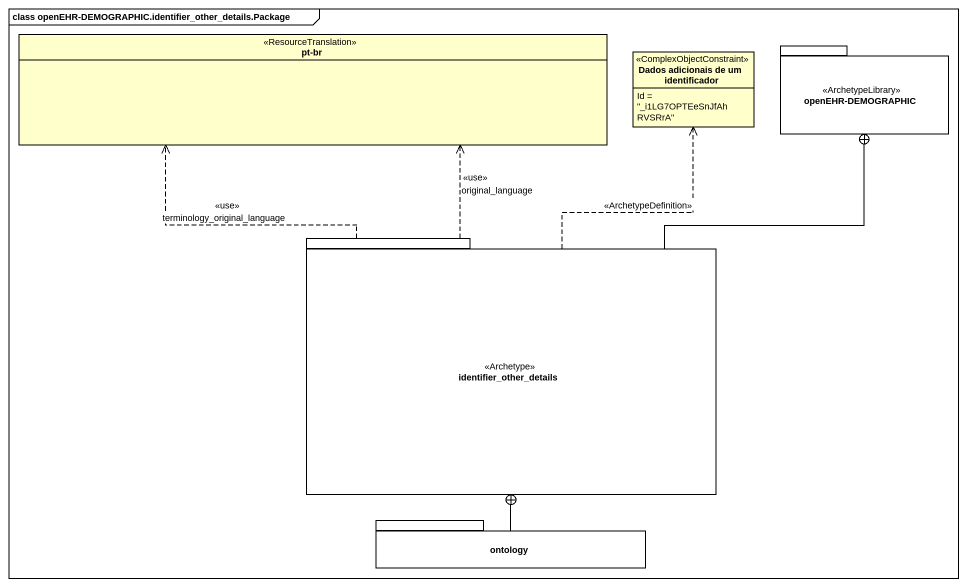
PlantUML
@startuml
mainframe class openEHR-DEMOGRAPHIC.identifier_other_details.Package
hide circle
hide empty members
enum "pt-br" as pt_br <<ResourceTranslation>>
class "Dados adicionais de um identificador" as Dados_adicionais_de_um <<ComplexObjectConstraint>> {
  Id = "_i1LG7OPTEeSnJfAhRVSRrA"
}
package "openEHR-DEMOGRAPHIC" as openEHR_DEMOGRAPHIC <<ArchetypeLibrary>> {
}
package identifier_other_details <<Archetype>> {
}
package ontology {
}
identifier_other_details .up.> pt_br : <<use>>\nterminology_original_language
identifier_other_details .up.> pt_br : <<use>>\noriginal_language
identifier_other_details .up.> Dados_adicionais_de_um : <<ArchetypeDefinition>>
identifier_other_details -up-+ openEHR_DEMOGRAPHIC
ontology -up-+ identifier_other_details
@enduml
